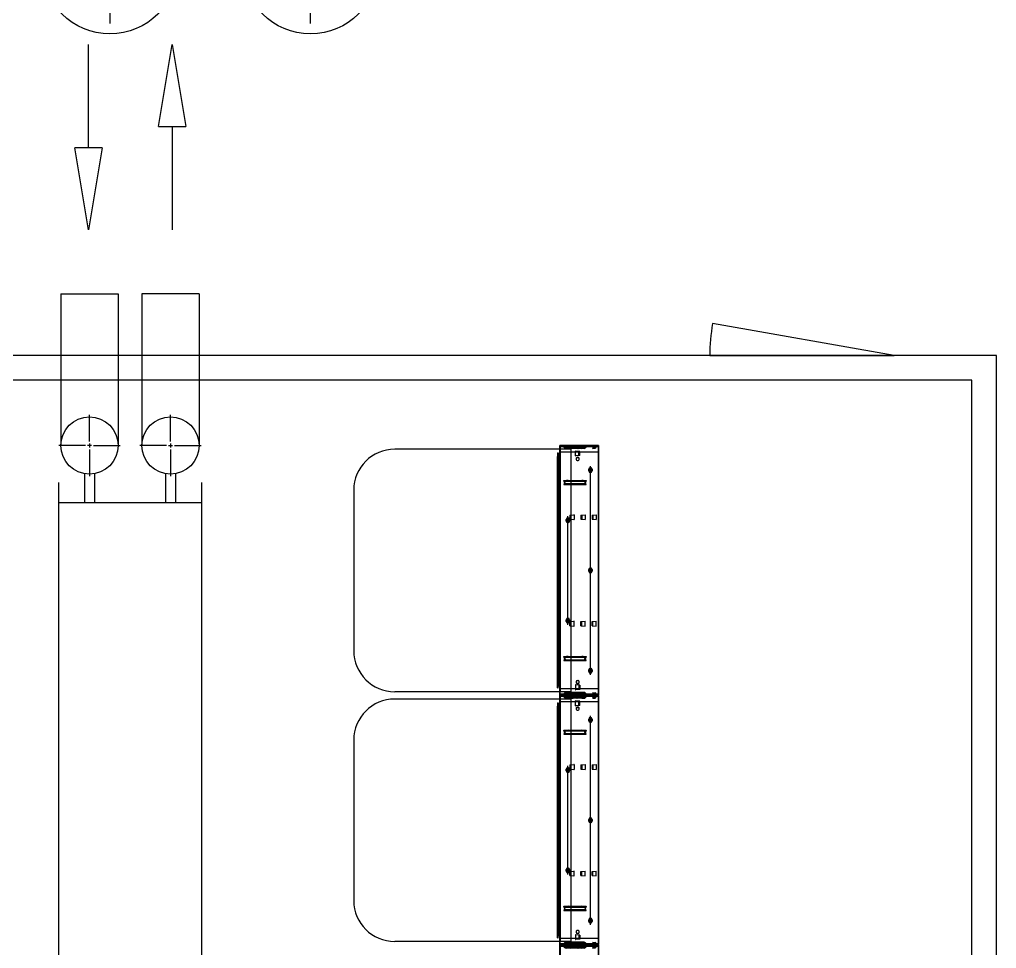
# Model space of a CAD drawing. Header units: millimetres. Extents: x -69706 to 52883, y -6882 to 68885.
# Drawn here: x -29801 to -27415, y 33221 to 35489 of the extents above; entities that cross this region are included whole.
import ezdxf

# ---------------------------------------------------------------- set-up
doc = ezdxf.new("R2010")
doc.units = ezdxf.units.MM
for name, color, linetype in [('XFM1Q40$0$M-PIPE-CHWR20-PH1', 110, 'Continuous'), ('XFM1Q40$0$M-PIPE-CHWS12-PH1', 130, 'Continuous'), ('XFM1Q40$0$MDF', 221, 'Continuous'), ('XFM1Q40$0$TYPE14X10', 7, 'Continuous')]:
    doc.layers.add(name, color=color, linetype=linetype)

# ---------------------------------------------------------------- blocks, each defined once
blk = doc.blocks.new('XFM1Q40$0$_ClosedBlank')
at = {"layer": 'XFM1Q40$0$MDF', "color": 0, "lineweight": -2}
for p, q in [((-1, 0.167), (0, 0)), ((-1, 0.167), (-1, -0.167)), ((0, 0), (-1, -0.167))]:
    blk.add_line(p, q, dxfattribs=at)
blk = doc.blocks.new('XFM1Q40$0$A$C10876e96')
at = {"layer": 'XFM1Q40$0$TYPE14X10', "color": 22}
for p, q in [((9632.7, 4250), (9632.7, 3880.1)), ((9632.7, 4250), (9772.5, 4250)), ((9772.5, 4250), (9772.5, 3880.1)), ((9830.7, 4250), (9830.7, 3880.1)), ((9970.5, 4250), (9830.7, 4250)), ((9970.5, 4250), (9970.5, 3880.1)), ((11668, 4100), (11224.9, 4178.1)), ((11918.2, 4100), (1318.2, 4100)), ((11218, 4100), (11668, 4100)), ((11918.2, 0), (11918.2, 4100)), ((11858.2, 4040), (1318.2, 4040)), ((11858.2, 60), (11858.2, 4040)), ((9702.6, 3890.1), (9702.6, 3955)), ((9900.6, 3890.1), (9900.6, 3955)), ((9692.6, 3880.1), (9627.7, 3880.1)), ((9707.6, 3880.1), (9697.6, 3880.1)), ((9702.6, 3885.1), (9702.6, 3875.1)), ((9702.6, 3870.1), (9702.6, 3805.2)), ((9712.6, 3880.1), (9777.5, 3880.1)), ((9890.6, 3880.1), (9825.7, 3880.1)), ((9895.6, 3880.1), (9905.6, 3880.1)), ((9900.6, 3885.1), (9900.6, 3875.1)), ((9900.6, 3870.1), (9900.6, 3805.2)), ((9910.6, 3880.1), (9975.5, 3880.1)), ((10878.2, 3871), (10448.2, 3871)), ((10946.3, 3880), (10851.3, 3880)), ((10946.3, 3880), (10851.3, 3880)), ((10851.3, 3880), (10851.3, 3856.5)), ((10851.3, 3856.5), (10851.3, 3880)), ((10851.3, 3270), (10851.3, 3878.5)), ((10946.3, 3878.5), (10851.3, 3878.5)), ((10946.3, 3877), (10851.3, 3877)), ((10946.3, 3878.5), (10852.8, 3878.5)), ((10852.8, 3878.5), (10852.8, 3855)), ((10852.8, 3871), (10852.8, 3279)), ((10861.3, 3878.5), (10861.3, 3880)), ((10910.8, 3874.5), (10866.8, 3874.5)), ((10910.8, 3873), (10866.8, 3873)), ((10876.3, 3878.5), (10876.3, 3880)), ((10878.1, 3874.5), (10883.4, 3875)), ((10878.3, 3873), (10878.1, 3874.5)), ((10878.2, 3871), (10878.2, 3279)), ((10878.3, 3873), (10883.6, 3873.5)), ((10884.8, 3877), (10884.8, 3876.5)), ((10886.3, 3877), (10886.3, 3876.5)), ((10900.3, 3865.5), (10890.3, 3866.5)), ((10898.3, 3865.6), (10890.3, 3866.4)), ((10890.3, 3854.6), (10890.3, 3866.4)), ((10891.8, 3876.5), (10891.8, 3880)), ((10898.3, 3873), (10893, 3873.5)), ((10898.5, 3874.5), (10893.2, 3875)), ((10893.3, 3876.5), (10893.3, 3878.5)), ((10897.3, 3876.5), (10897.3, 3878.5)), ((10898.3, 3873), (10898.5, 3874.5)), ((10898.8, 3876.5), (10898.8, 3880)), ((10900.3, 3878.5), (10900.3, 3880)), ((10903.3, 3878.5), (10903.3, 3880)), ((10905.1, 3874.5), (10910.4, 3875)), ((10905.3, 3873), (10905.1, 3874.5)), ((10905.3, 3873), (10910.6, 3873.5)), ((10911.8, 3877), (10911.8, 3876.5)), ((10913.3, 3877), (10913.3, 3876.5)), ((10916.3, 3878.5), (10916.3, 3880)), ((10930.3, 3878.5), (10930.3, 3880)), ((10932.1, 3874.5), (10937.4, 3875)), ((10932.3, 3873), (10932.1, 3874.5)), ((10932.3, 3873), (10937.6, 3873.5)), ((10938.8, 3877), (10938.8, 3876.5)), ((10940.3, 3877), (10940.3, 3876.5)), ((10946.3, 3880), (10946.3, 3271.5)), ((10946.3, 3880), (10946.3, 3864)), ((10946.3, 3270), (10946.3, 3878.5)), ((10845.8, 3862), (10845.8, 3855)), ((10845.8, 3862), (10847.3, 3862)), ((10845.8, 3856.5), (10845.8, 3296.5)), ((10845.8, 3856.5), (10852.8, 3856.5)), ((10852.8, 3855), (10845.8, 3855)), ((10845.8, 3293.5), (10845.8, 3853.5)), ((10851.3, 3853.5), (10845.8, 3853.5)), ((10847.3, 3862), (10847.3, 3856.5)), ((10847.3, 3856.5), (10847.3, 3296.5)), ((10851.3, 3856.5), (10847.3, 3856.5)), ((10847.3, 3293.5), (10847.3, 3853.5)), ((10852.8, 3864), (10851.3, 3864)), ((10851.3, 3856.5), (10851.3, 3296.5)), ((10852.8, 3853.5), (10851.3, 3853.5)), ((10946.3, 3864), (10852.8, 3864)), ((10852.8, 3856.5), (10852.8, 3296.5)), ((10852.8, 3293.5), (10852.8, 3853.5)), ((10900.3, 3855.5), (10890.3, 3854.5)), ((10898.3, 3855.4), (10890.3, 3854.6)), ((10892.6, 3850.5), (10897.9, 3850.5)), ((10893.8, 3843.5), (10896.8, 3843.5)), ((10898.3, 3855.4), (10898.3, 3865.6)), ((10900.3, 3855.5), (10900.3, 3865.5)), ((10921.7, 3822), (10930.8, 3822)), ((10921.7, 3822), (10930.8, 3822)), ((10922.3, 3818), (10922.3, 3822)), ((10922.3, 3822), (10922.3, 3818)), ((10926.3, 3320), (10926.3, 3830)), ((10926.3, 3827), (10926.3, 3813)), ((10930.3, 3818), (10930.3, 3822)), ((10930.3, 3822), (10930.3, 3818)), ((9690.3, 3811.3), (9690.3, 3740)), ((9714.9, 3811.3), (9714.9, 3740)), ((9888.3, 3811.3), (9888.3, 3740)), ((9912.9, 3811.3), (9912.9, 3740)), ((10861.3, 3795), (10916.3, 3795)), ((10862.4, 3791.7), (10861.3, 3795)), ((10871.9, 3795), (10905.7, 3795)), ((10916.3, 3795), (10915.1, 3791.7)), ((10921.7, 3818), (10930.8, 3818)), ((10921.7, 3818), (10930.8, 3818)), ((9626.6, 3790), (9626.6, 90)), ((9976.6, 3790), (9976.6, 90)), ((10348.2, 3771), (10348.2, 3379)), ((10862.4, 3788.3), (10861.3, 3785)), ((10861.3, 3785), (10916.3, 3785)), ((10862, 3793), (10915.6, 3793)), ((10862, 3787), (10915.6, 3787)), ((10871.9, 3785), (10905.7, 3785)), ((10916.3, 3785), (10915.1, 3788.3)), ((9976.6, 3740), (9626.6, 3740)), ((10866.7, 3699.5), (10875.8, 3699.5)), ((10866.7, 3699.5), (10875.8, 3699.5)), ((10867.3, 3695.5), (10867.3, 3699.5)), ((10867.3, 3699.5), (10867.3, 3695.5)), ((10871.3, 3442.5), (10871.3, 3707.5)), ((10871.3, 3704.5), (10871.3, 3690.5)), ((10875.3, 3695.5), (10875.3, 3699.5)), ((10875.3, 3699.5), (10875.3, 3695.5)), ((10876.3, 3710), (10886.2, 3711)), ((10876.3, 3710), (10876.3, 3700)), ((10876.3, 3700), (10886.2, 3699)), ((10878.3, 3710.1), (10886.3, 3710.9)), ((10878.3, 3710.1), (10878.3, 3699.9)), ((10878.3, 3699.9), (10886.3, 3699.1)), ((10886.3, 3710.9), (10886.3, 3699.1)), ((10903.3, 3710), (10913.2, 3711)), ((10903.3, 3710), (10903.3, 3700)), ((10903.3, 3700), (10913.2, 3699)), ((10905.3, 3710.1), (10913.3, 3710.9)), ((10905.3, 3710.1), (10905.3, 3699.9)), ((10905.3, 3699.9), (10913.3, 3699.1)), ((10913.3, 3710.9), (10913.3, 3699.1)), ((10930.3, 3710), (10940.2, 3711)), ((10930.3, 3710), (10930.3, 3700)), ((10930.3, 3700), (10940.2, 3699)), ((10932.3, 3710.1), (10940.3, 3710.9)), ((10932.3, 3710.1), (10932.3, 3699.9)), ((10932.3, 3699.9), (10940.3, 3699.1)), ((10940.3, 3710.9), (10940.3, 3699.1)), ((10866.7, 3695.5), (10875.8, 3695.5)), ((10866.7, 3695.5), (10875.8, 3695.5)), ((10926.3, 3582), (10926.3, 3568)), ((10921.7, 3577), (10930.8, 3577)), ((10921.7, 3577), (10930.8, 3577)), ((10921.7, 3573), (10930.8, 3573)), ((10921.7, 3573), (10930.8, 3573)), ((10922.3, 3573), (10922.3, 3577)), ((10922.3, 3577), (10922.3, 3573)), ((10930.3, 3573), (10930.3, 3577)), ((10930.3, 3577), (10930.3, 3573)), ((10866.7, 3454.5), (10875.8, 3454.5)), ((10866.7, 3454.5), (10875.8, 3454.5)), ((10866.7, 3450.5), (10875.8, 3450.5)), ((10866.7, 3450.5), (10875.8, 3450.5)), ((10867.3, 3450.5), (10867.3, 3454.5)), ((10867.3, 3454.5), (10867.3, 3450.5)), ((10871.3, 3459.5), (10871.3, 3445.5)), ((10875.3, 3450.5), (10875.3, 3454.5)), ((10875.3, 3454.5), (10875.3, 3450.5)), ((10876.3, 3450), (10886.2, 3451)), ((10876.3, 3440), (10876.3, 3450)), ((10876.3, 3440), (10886.2, 3439)), ((10878.3, 3450.1), (10886.3, 3450.9)), ((10878.3, 3439.9), (10878.3, 3450.1)), ((10878.3, 3439.9), (10886.3, 3439.1)), ((10886.3, 3439.1), (10886.3, 3450.9)), ((10903.3, 3450), (10913.2, 3451)), ((10903.3, 3440), (10903.3, 3450)), ((10903.3, 3440), (10913.2, 3439)), ((10905.3, 3450.1), (10913.3, 3450.9)), ((10905.3, 3439.9), (10905.3, 3450.1)), ((10905.3, 3439.9), (10913.3, 3439.1)), ((10913.3, 3439.1), (10913.3, 3450.9)), ((10930.3, 3450), (10940.2, 3451)), ((10930.3, 3440), (10930.3, 3450)), ((10930.3, 3440), (10940.2, 3439)), ((10932.3, 3450.1), (10940.3, 3450.9)), ((10932.3, 3439.9), (10932.3, 3450.1)), ((10932.3, 3439.9), (10940.3, 3439.1)), ((10940.3, 3439.1), (10940.3, 3450.9)), ((10861.3, 3365), (10916.3, 3365)), ((10862.4, 3361.7), (10861.3, 3365)), ((10871.9, 3365), (10905.7, 3365)), ((10916.3, 3365), (10915.1, 3361.7)), ((10862.4, 3358.3), (10861.3, 3355)), ((10861.3, 3355), (10916.3, 3355)), ((10862, 3363), (10915.6, 3363)), ((10862, 3357), (10915.6, 3357)), ((10871.9, 3355), (10905.7, 3355)), ((10916.3, 3355), (10915.1, 3358.3)), ((10921.7, 3332), (10930.8, 3332)), ((10921.7, 3332), (10930.8, 3332)), ((10921.7, 3328), (10930.8, 3328)), ((10921.7, 3328), (10930.8, 3328)), ((10922.3, 3328), (10922.3, 3332)), ((10922.3, 3332), (10922.3, 3328)), ((10926.3, 3337), (10926.3, 3323)), ((10930.3, 3328), (10930.3, 3332)), ((10930.3, 3332), (10930.3, 3328)), ((10852.8, 3296.5), (10845.8, 3296.5)), ((10845.8, 3288), (10845.8, 3295)), ((10852.8, 3295), (10845.8, 3295)), ((10845.8, 3293.5), (10851.3, 3293.5)), ((10847.3, 3288), (10847.3, 3293.5)), ((10851.3, 3293.5), (10847.3, 3293.5)), ((10851.3, 3296.5), (10851.3, 3271.5)), ((10851.3, 3270), (10851.3, 3293.5)), ((10851.3, 3293.5), (10852.8, 3293.5)), ((10852.8, 3271.5), (10852.8, 3295)), ((10900.3, 3294.5), (10890.3, 3295.5)), ((10898.3, 3294.6), (10890.3, 3295.4)), ((10890.3, 3295.4), (10890.3, 3283.6)), ((10892.6, 3299.5), (10897.9, 3299.5)), ((10893.8, 3306.5), (10896.8, 3306.5)), ((10898.3, 3294.6), (10898.3, 3284.4)), ((10900.3, 3294.5), (10900.3, 3284.5)), ((10878.2, 3279), (10448.2, 3279)), ((10845.8, 3288), (10847.3, 3288)), ((10852.8, 3286), (10851.3, 3286)), ((10946.3, 3273), (10851.3, 3273)), ((10946.3, 3271.5), (10851.3, 3271.5)), ((10946.3, 3270), (10851.3, 3270)), ((10946.3, 3270), (10851.3, 3270)), ((10946.3, 3270), (10851.3, 3270)), ((10946.3, 3270), (10851.3, 3270)), ((10851.3, 3270), (10851.3, 3246.5)), ((10851.3, 3246.5), (10851.3, 3270)), ((10946.3, 3286), (10852.8, 3286)), ((10946.3, 3271.5), (10852.8, 3271.5)), ((10861.3, 3271.5), (10861.3, 3270)), ((10861.3, 3268.5), (10861.3, 3270)), ((10910.8, 3277), (10866.8, 3277)), ((10910.8, 3275.5), (10866.8, 3275.5)), ((10876.3, 3271.5), (10876.3, 3270)), ((10876.3, 3268.5), (10876.3, 3270)), ((10878.3, 3277), (10878.1, 3275.5)), ((10878.1, 3275.5), (10883.4, 3275)), ((10878.3, 3277), (10883.6, 3276.5)), ((10884.8, 3273), (10884.8, 3273.5)), ((10886.3, 3273), (10886.3, 3273.5)), ((10900.3, 3284.5), (10890.3, 3283.5)), ((10898.3, 3284.4), (10890.3, 3283.6)), ((10891.8, 3273.5), (10891.8, 3270)), ((10891.8, 3266.5), (10891.8, 3270)), ((10898.3, 3277), (10893, 3276.5)), ((10898.5, 3275.5), (10893.2, 3275)), ((10893.3, 3273.5), (10893.3, 3271.5)), ((10897.3, 3273.5), (10897.3, 3271.5)), ((10898.3, 3277), (10898.5, 3275.5)), ((10898.8, 3273.5), (10898.8, 3270)), ((10898.8, 3266.5), (10898.8, 3270)), ((10900.3, 3271.5), (10900.3, 3270)), ((10900.3, 3268.5), (10900.3, 3270)), ((10903.3, 3271.5), (10903.3, 3270)), ((10903.3, 3268.5), (10903.3, 3270)), ((10905.3, 3277), (10905.1, 3275.5)), ((10905.1, 3275.5), (10910.4, 3275)), ((10905.3, 3277), (10910.6, 3276.5)), ((10911.8, 3273), (10911.8, 3273.5)), ((10913.3, 3273), (10913.3, 3273.5)), ((10916.3, 3271.5), (10916.3, 3270)), ((10916.3, 3268.5), (10916.3, 3270)), ((10930.3, 3271.5), (10930.3, 3270)), ((10930.3, 3268.5), (10930.3, 3270)), ((10932.3, 3277), (10932.1, 3275.5)), ((10932.1, 3275.5), (10937.4, 3275)), ((10932.3, 3277), (10937.6, 3276.5)), ((10938.8, 3273), (10938.8, 3273.5)), ((10940.3, 3273), (10940.3, 3273.5)), ((10946.3, 3270), (10946.3, 3286)), ((10946.3, 3270), (10946.3, 2661.5)), ((10946.3, 3270), (10946.3, 3254)), ((10878.2, 3261), (10448.2, 3261)), ((10845.8, 3252), (10845.8, 3245)), ((10845.8, 3252), (10847.3, 3252)), ((10845.8, 3246.5), (10845.8, 2686.5)), ((10845.8, 3246.5), (10852.8, 3246.5)), ((10847.3, 3252), (10847.3, 3246.5)), ((10847.3, 3246.5), (10847.3, 2686.5)), ((10851.3, 3246.5), (10847.3, 3246.5)), ((10851.3, 2660), (10851.3, 3268.5)), ((10946.3, 3268.5), (10851.3, 3268.5)), ((10946.3, 3267), (10851.3, 3267)), ((10852.8, 3254), (10851.3, 3254)), ((10851.3, 3246.5), (10851.3, 2686.5)), ((10946.3, 3268.5), (10852.8, 3268.5)), ((10852.8, 3268.5), (10852.8, 3245)), ((10852.8, 3261), (10852.8, 2669)), ((10946.3, 3254), (10852.8, 3254)), ((10852.8, 3246.5), (10852.8, 2686.5)), ((10910.8, 3264.5), (10866.8, 3264.5)), ((10910.8, 3263), (10866.8, 3263)), ((10878.1, 3264.5), (10883.4, 3265)), ((10878.3, 3263), (10878.1, 3264.5)), ((10878.2, 3261), (10878.2, 2669)), ((10878.3, 3263), (10883.6, 3263.5)), ((10884.8, 3267), (10884.8, 3266.5)), ((10886.3, 3267), (10886.3, 3266.5)), ((10900.3, 3255.5), (10890.3, 3256.5)), ((10898.3, 3255.6), (10890.3, 3256.4)), ((10890.3, 3244.6), (10890.3, 3256.4)), ((10900.3, 3245.5), (10890.3, 3244.5)), ((10898.3, 3263), (10893, 3263.5)), ((10898.5, 3264.5), (10893.2, 3265)), ((10893.3, 3266.5), (10893.3, 3268.5)), ((10897.3, 3266.5), (10897.3, 3268.5)), ((10898.3, 3263), (10898.5, 3264.5)), ((10898.3, 3245.4), (10898.3, 3255.6)), ((10900.3, 3245.5), (10900.3, 3255.5)), ((10905.1, 3264.5), (10910.4, 3265)), ((10905.3, 3263), (10905.1, 3264.5)), ((10905.3, 3263), (10910.6, 3263.5)), ((10911.8, 3267), (10911.8, 3266.5)), ((10913.3, 3267), (10913.3, 3266.5)), ((10932.1, 3264.5), (10937.4, 3265)), ((10932.3, 3263), (10932.1, 3264.5)), ((10932.3, 3263), (10937.6, 3263.5)), ((10938.8, 3267), (10938.8, 3266.5)), ((10940.3, 3267), (10940.3, 3266.5)), ((10946.3, 2660), (10946.3, 3268.5)), ((10852.8, 3245), (10845.8, 3245)), ((10845.8, 2683.5), (10845.8, 3243.5)), ((10851.3, 3243.5), (10845.8, 3243.5)), ((10847.3, 2683.5), (10847.3, 3243.5)), ((10852.8, 3243.5), (10851.3, 3243.5)), ((10852.8, 2683.5), (10852.8, 3243.5)), ((10898.3, 3245.4), (10890.3, 3244.6)), ((10892.6, 3240.5), (10897.9, 3240.5)), ((10893.8, 3233.5), (10896.8, 3233.5)), ((10921.7, 3212), (10930.8, 3212)), ((10921.7, 3212), (10930.8, 3212)), ((10921.7, 3208), (10930.8, 3208)), ((10921.7, 3208), (10930.8, 3208)), ((10922.3, 3208), (10922.3, 3212)), ((10922.3, 3212), (10922.3, 3208)), ((10926.3, 2710), (10926.3, 3220)), ((10926.3, 3217), (10926.3, 3203)), ((10930.3, 3208), (10930.3, 3212)), ((10930.3, 3212), (10930.3, 3208)), ((10861.3, 3185), (10916.3, 3185)), ((10862.4, 3181.7), (10861.3, 3185)), ((10862.4, 3178.3), (10861.3, 3175)), ((10861.3, 3175), (10916.3, 3175)), ((10862, 3183), (10915.6, 3183)), ((10862, 3177), (10915.6, 3177)), ((10871.9, 3185), (10905.7, 3185)), ((10871.9, 3175), (10905.7, 3175)), ((10916.3, 3185), (10915.1, 3181.7)), ((10916.3, 3175), (10915.1, 3178.3)), ((10348.2, 3161), (10348.2, 2769)), ((10866.7, 3089.5), (10875.8, 3089.5)), ((10866.7, 3089.5), (10875.8, 3089.5)), ((10866.7, 3085.5), (10875.8, 3085.5)), ((10866.7, 3085.5), (10875.8, 3085.5)), ((10867.3, 3085.5), (10867.3, 3089.5)), ((10867.3, 3089.5), (10867.3, 3085.5)), ((10871.3, 2832.5), (10871.3, 3097.5)), ((10871.3, 3094.5), (10871.3, 3080.5)), ((10875.3, 3085.5), (10875.3, 3089.5)), ((10875.3, 3089.5), (10875.3, 3085.5)), ((10876.3, 3100), (10886.2, 3101)), ((10876.3, 3100), (10876.3, 3090)), ((10876.3, 3090), (10886.2, 3089)), ((10878.3, 3100.1), (10886.3, 3100.9)), ((10878.3, 3100.1), (10878.3, 3089.9)), ((10878.3, 3089.9), (10886.3, 3089.1)), ((10886.3, 3100.9), (10886.3, 3089.1)), ((10903.3, 3100), (10913.2, 3101)), ((10903.3, 3100), (10903.3, 3090)), ((10903.3, 3090), (10913.2, 3089)), ((10905.3, 3100.1), (10913.3, 3100.9)), ((10905.3, 3100.1), (10905.3, 3089.9)), ((10905.3, 3089.9), (10913.3, 3089.1)), ((10913.3, 3100.9), (10913.3, 3089.1)), ((10930.3, 3100), (10940.2, 3101)), ((10930.3, 3100), (10930.3, 3090)), ((10930.3, 3090), (10940.2, 3089)), ((10932.3, 3100.1), (10940.3, 3100.9)), ((10932.3, 3100.1), (10932.3, 3089.9)), ((10932.3, 3089.9), (10940.3, 3089.1)), ((10940.3, 3100.9), (10940.3, 3089.1)), ((10921.7, 2967), (10930.8, 2967)), ((10921.7, 2967), (10930.8, 2967)), ((10921.7, 2963), (10930.8, 2963)), ((10921.7, 2963), (10930.8, 2963)), ((10922.3, 2963), (10922.3, 2967)), ((10922.3, 2967), (10922.3, 2963)), ((10926.3, 2972), (10926.3, 2958)), ((10930.3, 2963), (10930.3, 2967)), ((10930.3, 2967), (10930.3, 2963)), ((10866.7, 2844.5), (10875.8, 2844.5)), ((10866.7, 2844.5), (10875.8, 2844.5)), ((10866.7, 2840.5), (10875.8, 2840.5)), ((10866.7, 2840.5), (10875.8, 2840.5)), ((10867.3, 2840.5), (10867.3, 2844.5)), ((10867.3, 2844.5), (10867.3, 2840.5)), ((10871.3, 2849.5), (10871.3, 2835.5)), ((10875.3, 2840.5), (10875.3, 2844.5)), ((10875.3, 2844.5), (10875.3, 2840.5)), ((10876.3, 2840), (10886.2, 2841)), ((10876.3, 2830), (10876.3, 2840)), ((10878.3, 2840.1), (10886.3, 2840.9)), ((10878.3, 2829.9), (10878.3, 2840.1)), ((10886.3, 2829.1), (10886.3, 2840.9)), ((10903.3, 2840), (10913.2, 2841)), ((10903.3, 2830), (10903.3, 2840)), ((10905.3, 2840.1), (10913.3, 2840.9)), ((10905.3, 2829.9), (10905.3, 2840.1)), ((10913.3, 2829.1), (10913.3, 2840.9)), ((10930.3, 2840), (10940.2, 2841)), ((10930.3, 2830), (10930.3, 2840)), ((10932.3, 2840.1), (10940.3, 2840.9)), ((10932.3, 2829.9), (10932.3, 2840.1)), ((10940.3, 2829.1), (10940.3, 2840.9)), ((10876.3, 2830), (10886.2, 2829)), ((10878.3, 2829.9), (10886.3, 2829.1)), ((10903.3, 2830), (10913.2, 2829)), ((10905.3, 2829.9), (10913.3, 2829.1)), ((10930.3, 2830), (10940.2, 2829)), ((10932.3, 2829.9), (10940.3, 2829.1)), ((10861.3, 2755), (10916.3, 2755)), ((10862.4, 2751.7), (10861.3, 2755)), ((10862.4, 2748.3), (10861.3, 2745)), ((10861.3, 2745), (10916.3, 2745)), ((10862, 2753), (10915.6, 2753)), ((10862, 2747), (10915.6, 2747)), ((10871.9, 2755), (10905.7, 2755)), ((10871.9, 2745), (10905.7, 2745)), ((10916.3, 2755), (10915.1, 2751.7)), ((10916.3, 2745), (10915.1, 2748.3)), ((10921.7, 2722), (10930.8, 2722)), ((10921.7, 2722), (10930.8, 2722)), ((10922.3, 2718), (10922.3, 2722)), ((10922.3, 2722), (10922.3, 2718)), ((10926.3, 2727), (10926.3, 2713)), ((10930.3, 2718), (10930.3, 2722)), ((10930.3, 2722), (10930.3, 2718)), ((10921.7, 2718), (10930.8, 2718)), ((10921.7, 2718), (10930.8, 2718)), ((10852.8, 2686.5), (10845.8, 2686.5)), ((10845.8, 2678), (10845.8, 2685)), ((10852.8, 2685), (10845.8, 2685)), ((10845.8, 2683.5), (10851.3, 2683.5)), ((10845.8, 2678), (10847.3, 2678)), ((10847.3, 2678), (10847.3, 2683.5)), ((10851.3, 2683.5), (10847.3, 2683.5)), ((10851.3, 2686.5), (10851.3, 2661.5)), ((10851.3, 2660), (10851.3, 2683.5)), ((10851.3, 2683.5), (10852.8, 2683.5)), ((10852.8, 2676), (10851.3, 2676)), ((10852.8, 2661.5), (10852.8, 2685)), ((10946.3, 2676), (10852.8, 2676)), ((10900.3, 2684.5), (10890.3, 2685.5)), ((10898.3, 2684.6), (10890.3, 2685.4)), ((10890.3, 2685.4), (10890.3, 2673.6)), ((10900.3, 2674.5), (10890.3, 2673.5)), ((10898.3, 2674.4), (10890.3, 2673.6)), ((10892.6, 2689.5), (10897.9, 2689.5)), ((10893.8, 2696.5), (10896.8, 2696.5)), ((10898.3, 2684.6), (10898.3, 2674.4)), ((10900.3, 2684.5), (10900.3, 2674.5)), ((10946.3, 2660), (10946.3, 2676)), ((10878.2, 2669), (10448.2, 2669)), ((10946.3, 2663), (10851.3, 2663)), ((10946.3, 2661.5), (10851.3, 2661.5)), ((10946.3, 2660), (10851.3, 2660)), ((10946.3, 2660), (10851.3, 2660)), ((10946.3, 2660), (10851.3, 2660)), ((10946.3, 2660), (10851.3, 2660)), ((10851.3, 2660), (10851.3, 2636.5)), ((10851.3, 2636.5), (10851.3, 2660)), ((10851.3, 2050), (10851.3, 2658.5)), ((10946.3, 2658.5), (10851.3, 2658.5)), ((10946.3, 2657), (10851.3, 2657)), ((10946.3, 2661.5), (10852.8, 2661.5)), ((10946.3, 2658.5), (10852.8, 2658.5)), ((10852.8, 2658.5), (10852.8, 2635)), ((10861.3, 2661.5), (10861.3, 2660)), ((10861.3, 2658.5), (10861.3, 2660)), ((10910.8, 2667), (10866.8, 2667)), ((10910.8, 2665.5), (10866.8, 2665.5)), ((10910.8, 2654.5), (10866.8, 2654.5)), ((10910.8, 2653), (10866.8, 2653)), ((10876.3, 2661.5), (10876.3, 2660)), ((10876.3, 2658.5), (10876.3, 2660)), ((10878.3, 2667), (10878.1, 2665.5)), ((10878.1, 2665.5), (10883.4, 2665)), ((10878.1, 2654.5), (10883.4, 2655)), ((10878.3, 2653), (10878.1, 2654.5)), ((10878.3, 2667), (10883.6, 2666.5)), ((10878.3, 2653), (10883.6, 2653.5)), ((10884.8, 2663), (10884.8, 2663.5)), ((10884.8, 2657), (10884.8, 2656.5)), ((10886.3, 2663), (10886.3, 2663.5)), ((10886.3, 2657), (10886.3, 2656.5)), ((10891.8, 2663.5), (10891.8, 2660)), ((10891.8, 2656.5), (10891.8, 2660)), ((10898.3, 2667), (10893, 2666.5)), ((10898.3, 2653), (10893, 2653.5)), ((10898.5, 2665.5), (10893.2, 2665)), ((10898.5, 2654.5), (10893.2, 2655)), ((10893.3, 2663.5), (10893.3, 2661.5)), ((10893.3, 2656.5), (10893.3, 2658.5)), ((10897.3, 2663.5), (10897.3, 2661.5)), ((10897.3, 2656.5), (10897.3, 2658.5)), ((10898.3, 2667), (10898.5, 2665.5)), ((10898.3, 2653), (10898.5, 2654.5)), ((10898.8, 2663.5), (10898.8, 2660)), ((10898.8, 2656.5), (10898.8, 2660)), ((10900.3, 2661.5), (10900.3, 2660)), ((10900.3, 2658.5), (10900.3, 2660)), ((10903.3, 2661.5), (10903.3, 2660)), ((10903.3, 2658.5), (10903.3, 2660)), ((10905.3, 2667), (10905.1, 2665.5)), ((10905.1, 2665.5), (10910.4, 2665)), ((10905.1, 2654.5), (10910.4, 2655)), ((10905.3, 2653), (10905.1, 2654.5)), ((10905.3, 2667), (10910.6, 2666.5)), ((10905.3, 2653), (10910.6, 2653.5)), ((10911.8, 2663), (10911.8, 2663.5)), ((10911.8, 2657), (10911.8, 2656.5)), ((10913.3, 2663), (10913.3, 2663.5)), ((10913.3, 2657), (10913.3, 2656.5)), ((10916.3, 2661.5), (10916.3, 2660)), ((10916.3, 2658.5), (10916.3, 2660)), ((10930.3, 2661.5), (10930.3, 2660)), ((10930.3, 2658.5), (10930.3, 2660)), ((10932.3, 2667), (10932.1, 2665.5)), ((10932.1, 2665.5), (10937.4, 2665)), ((10932.1, 2654.5), (10937.4, 2655)), ((10932.3, 2653), (10932.1, 2654.5)), ((10932.3, 2667), (10937.6, 2666.5)), ((10932.3, 2653), (10937.6, 2653.5)), ((10938.8, 2663), (10938.8, 2663.5)), ((10938.8, 2657), (10938.8, 2656.5)), ((10940.3, 2663), (10940.3, 2663.5)), ((10940.3, 2657), (10940.3, 2656.5)), ((10946.3, 2660), (10946.3, 2051.5)), ((10946.3, 2660), (10946.3, 2644)), ((10946.3, 2050), (10946.3, 2658.5))]:
    blk.add_line(p, q, dxfattribs=at)
for points in [[(9700.3, 4606.6), (9700.3, 4859.1)], [(9904.7, 4659.1), (9904.7, 4406.6)]]:
    blk.add_lwpolyline(points, dxfattribs=at)
for centre in [(9702.6, 3880.1), (9900.6, 3880.1)]:
    blk.add_circle(centre, 69.9, dxfattribs=at)
for centre, radius, start, end in [((11668, 4100), 450, 170, 180), ((10448.2, 3771), 100, 90, 180), ((10866.8, 3878.5), 5.5, 180, 270), ((10866.8, 3878.5), 4, 180, 270), ((10883.3, 3876.5), 1.5, 275, 0), ((10883.3, 3876.5), 3, 275, 0), ((10887.8, 3877), 3, 90, 180), ((10887.8, 3877), 1.5, 90, 180), ((10888.8, 3877), 3, 0, 90), ((10888.8, 3877), 1.5, 0, 90), ((10893.3, 3876.5), 3, 180, 265), ((10890.3, 3866.4), 0.0502, 78.5788, 270), ((10893.3, 3876.5), 1.5, 180, 265), ((10895.3, 3876.5), 3.5, 180, 0), ((10895.3, 3876.5), 2, 180, 0), ((10910.3, 3876.5), 1.5, 275, 0), ((10910.3, 3876.5), 3, 275, 0), ((10910.8, 3878.5), 4, 270, 0), ((10910.8, 3878.5), 5.5, 270, 0), ((10914.8, 3877), 3, 90, 180), ((10914.8, 3877), 1.5, 90, 180), ((10937.3, 3876.5), 1.5, 275, 0), ((10937.3, 3876.5), 3, 275, 0), ((10941.8, 3877), 3, 150, 180), ((10941.8, 3877), 3, 90, 150), ((10941.8, 3877), 1.5, 90, 180), ((10890.3, 3854.6), 0.0502, 90, 281.4212), ((10895.8, 3847.5), 4.49, 153.4401, 242.8116), ((10895.3, 3847.5), 4, 30, 150), ((10894.7, 3847.5), 4.49, 297.1884, 26.5599), ((10926.3, 3822), 4, 0, 180), ((10926.3, 3822), 4, 0, 180), ((10871.9, 3785), 10, 90, 160.71), ((10905.7, 3785), 10, 19.29, 90), ((10926.3, 3818), 4, 180, 0), ((10926.3, 3818), 4, 180, 0), ((10871.9, 3795), 10, 199.29, 270), ((10905.7, 3795), 10, 270, 340.71), ((10871.3, 3699.5), 4, 0, 180), ((10871.3, 3699.5), 4, 0, 180), ((10886.2, 3710.9), 0.0502, 270, 101.4212), ((10886.2, 3699.1), 0.0502, 258.5788, 90), ((10913.2, 3710.9), 0.0502, 270, 101.4212), ((10913.2, 3699.1), 0.0502, 258.5788, 90), ((10940.2, 3710.9), 0.0502, 270, 101.4212), ((10940.2, 3699.1), 0.0502, 258.5788, 90), ((10871.3, 3695.5), 4, 180, 0), ((10871.3, 3695.5), 4, 180, 0), ((10926.3, 3577), 4, 0, 180), ((10926.3, 3577), 4, 0, 180), ((10926.3, 3573), 4, 180, 0), ((10926.3, 3573), 4, 180, 0), ((10871.3, 3454.5), 4, 0, 180), ((10871.3, 3454.5), 4, 0, 180), ((10871.3, 3450.5), 4, 180, 0), ((10871.3, 3450.5), 4, 180, 0), ((10886.2, 3450.9), 0.0502, 270, 101.4212), ((10886.2, 3439.1), 0.0502, 258.5788, 90), ((10913.2, 3450.9), 0.0502, 270, 101.4212), ((10913.2, 3439.1), 0.0502, 258.5788, 90), ((10940.2, 3450.9), 0.0502, 270, 101.4212), ((10940.2, 3439.1), 0.0502, 258.5788, 90), ((10448.2, 3379), 100, 180, 270), ((10871.9, 3355), 10, 90, 160.71), ((10905.7, 3355), 10, 19.29, 90), ((10871.9, 3365), 10, 199.29, 270), ((10905.7, 3365), 10, 270, 340.71), ((10926.3, 3332), 4, 0, 180), ((10926.3, 3332), 4, 0, 180), ((10926.3, 3328), 4, 180, 0), ((10926.3, 3328), 4, 180, 0), ((10890.3, 3295.4), 0.0502, 78.5788, 270), ((10895.8, 3302.5), 4.49, 117.1884, 206.5599), ((10895.3, 3302.5), 4, 210, 330), ((10894.7, 3302.5), 4.49, 333.4401, 62.8116), ((10866.8, 3271.5), 5.5, 90, 180), ((10866.8, 3271.5), 4, 90, 180), ((10883.3, 3273.5), 1.5, 0, 85), ((10883.3, 3273.5), 3, 0, 85), ((10887.8, 3273), 3, 180, 270), ((10887.8, 3267), 3, 90, 180), ((10887.8, 3273), 1.5, 180, 270), ((10888.8, 3273), 3, 270, 0), ((10888.8, 3273), 1.5, 270, 0), ((10888.8, 3267), 3, 0, 90), ((10890.3, 3283.6), 0.0502, 90, 281.4212), ((10893.3, 3273.5), 3, 95, 180), ((10895.3, 3273.5), 3.5, 0, 180), ((10893.3, 3273.5), 1.5, 95, 180), ((10895.3, 3273.5), 2, 0, 180), ((10910.3, 3273.5), 1.5, 0, 85), ((10910.3, 3273.5), 3, 0, 85), ((10910.8, 3271.5), 5.5, 0, 90), ((10910.8, 3271.5), 4, 0, 90), ((10914.8, 3273), 3, 180, 270), ((10914.8, 3267), 3, 90, 180), ((10914.8, 3273), 1.5, 180, 270), ((10937.3, 3273.5), 1.5, 0, 85), ((10937.3, 3273.5), 3, 0, 85), ((10941.8, 3273), 3, 180, 210), ((10941.8, 3273), 3, 210, 270), ((10941.8, 3267), 3, 90, 150), ((10941.8, 3273), 1.5, 180, 270), ((10448.2, 3161), 100, 90, 180), ((10866.8, 3268.5), 5.5, 180, 270), ((10866.8, 3268.5), 4, 180, 270), ((10883.3, 3266.5), 1.5, 275, 0), ((10883.3, 3266.5), 3, 275, 0), ((10887.8, 3267), 1.5, 90, 180), ((10888.8, 3267), 1.5, 0, 90), ((10893.3, 3266.5), 3, 180, 265), ((10890.3, 3256.4), 0.0502, 78.5788, 270), ((10893.3, 3266.5), 1.5, 180, 265), ((10895.3, 3266.5), 3.5, 180, 0), ((10895.3, 3266.5), 2, 180, 0), ((10910.3, 3266.5), 1.5, 275, 0), ((10910.3, 3266.5), 3, 275, 0), ((10910.8, 3268.5), 4, 270, 0), ((10910.8, 3268.5), 5.5, 270, 0), ((10914.8, 3267), 1.5, 90, 180), ((10937.3, 3266.5), 1.5, 275, 0), ((10937.3, 3266.5), 3, 275, 0), ((10941.8, 3267), 3, 150, 180), ((10941.8, 3267), 1.5, 90, 180), ((10890.3, 3244.6), 0.0502, 90, 281.4212), ((10895.8, 3237.5), 4.49, 153.4401, 242.8116), ((10895.3, 3237.5), 4, 30, 150), ((10894.7, 3237.5), 4.49, 297.1884, 26.5599), ((10926.3, 3212), 4, 0, 180), ((10926.3, 3212), 4, 0, 180), ((10926.3, 3208), 4, 180, 0), ((10926.3, 3208), 4, 180, 0), ((10871.9, 3175), 10, 90, 160.71), ((10871.9, 3185), 10, 199.29, 270), ((10905.7, 3175), 10, 19.29, 90), ((10905.7, 3185), 10, 270, 340.71), ((10871.3, 3089.5), 4, 0, 180), ((10871.3, 3089.5), 4, 0, 180), ((10871.3, 3085.5), 4, 180, 0), ((10871.3, 3085.5), 4, 180, 0), ((10886.2, 3100.9), 0.0502, 270, 101.4212), ((10886.2, 3089.1), 0.0502, 258.5788, 90), ((10913.2, 3100.9), 0.0502, 270, 101.4212), ((10913.2, 3089.1), 0.0502, 258.5788, 90), ((10940.2, 3100.9), 0.0502, 270, 101.4212), ((10940.2, 3089.1), 0.0502, 258.5788, 90), ((10926.3, 2967), 4, 0, 180), ((10926.3, 2967), 4, 0, 180), ((10926.3, 2963), 4, 180, 0), ((10926.3, 2963), 4, 180, 0), ((10871.3, 2844.5), 4, 0, 180), ((10871.3, 2844.5), 4, 0, 180), ((10871.3, 2840.5), 4, 180, 0), ((10871.3, 2840.5), 4, 180, 0), ((10886.2, 2840.9), 0.0502, 270, 101.4212), ((10913.2, 2840.9), 0.0502, 270, 101.4212), ((10940.2, 2840.9), 0.0502, 270, 101.4212), ((10886.2, 2829.1), 0.0502, 258.5788, 90), ((10913.2, 2829.1), 0.0502, 258.5788, 90), ((10940.2, 2829.1), 0.0502, 258.5788, 90), ((10448.2, 2769), 100, 180, 270), ((10871.9, 2745), 10, 90, 160.71), ((10871.9, 2755), 10, 199.29, 270), ((10905.7, 2745), 10, 19.29, 90), ((10905.7, 2755), 10, 270, 340.71), ((10926.3, 2722), 4, 0, 180), ((10926.3, 2722), 4, 0, 180), ((10926.3, 2718), 4, 180, 0), ((10926.3, 2718), 4, 180, 0), ((10890.3, 2685.4), 0.0502, 78.5788, 270), ((10890.3, 2673.6), 0.0502, 90, 281.4212), ((10895.8, 2692.5), 4.49, 117.1884, 206.5599), ((10895.3, 2692.5), 4, 210, 330), ((10894.7, 2692.5), 4.49, 333.4401, 62.8116), ((10866.8, 2661.5), 5.5, 90, 180), ((10866.8, 2658.5), 5.5, 180, 270), ((10866.8, 2661.5), 4, 90, 180), ((10866.8, 2658.5), 4, 180, 270), ((10883.3, 2663.5), 1.5, 0, 85), ((10883.3, 2656.5), 1.5, 275, 0), ((10883.3, 2663.5), 3, 0, 85), ((10883.3, 2656.5), 3, 275, 0), ((10887.8, 2663), 3, 180, 270), ((10887.8, 2657), 3, 90, 180), ((10887.8, 2663), 1.5, 180, 270), ((10887.8, 2657), 1.5, 90, 180), ((10888.8, 2663), 3, 270, 0), ((10888.8, 2663), 1.5, 270, 0), ((10888.8, 2657), 3, 0, 90), ((10888.8, 2657), 1.5, 0, 90), ((10893.3, 2663.5), 3, 95, 180), ((10893.3, 2656.5), 3, 180, 265), ((10895.3, 2663.5), 3.5, 0, 180), ((10893.3, 2663.5), 1.5, 95, 180), ((10893.3, 2656.5), 1.5, 180, 265), ((10895.3, 2656.5), 3.5, 180, 0), ((10895.3, 2663.5), 2, 0, 180), ((10895.3, 2656.5), 2, 180, 0), ((10910.3, 2663.5), 1.5, 0, 85), ((10910.3, 2656.5), 1.5, 275, 0), ((10910.3, 2663.5), 3, 0, 85), ((10910.3, 2656.5), 3, 275, 0), ((10910.8, 2661.5), 5.5, 0, 90), ((10910.8, 2661.5), 4, 0, 90), ((10910.8, 2658.5), 4, 270, 0), ((10910.8, 2658.5), 5.5, 270, 0), ((10914.8, 2663), 3, 180, 270), ((10914.8, 2657), 3, 90, 180), ((10914.8, 2663), 1.5, 180, 270), ((10914.8, 2657), 1.5, 90, 180), ((10937.3, 2663.5), 1.5, 0, 85), ((10937.3, 2656.5), 1.5, 275, 0), ((10937.3, 2663.5), 3, 0, 85), ((10937.3, 2656.5), 3, 275, 0), ((10941.8, 2663), 3, 180, 210), ((10941.8, 2657), 3, 150, 180), ((10941.8, 2663), 3, 210, 270), ((10941.8, 2657), 3, 90, 150), ((10941.8, 2663), 1.5, 180, 270), ((10941.8, 2657), 1.5, 90, 180)]:
    blk.add_arc(centre, radius, start, end, dxfattribs=at)
at = {"layer": 'XFM1Q40$0$TYPE14X10', "color": 22, "xscale": 200, "yscale": 200, "zscale": 200}
for p, rotation in [((9904.7, 4859.1), 90), ((9700.3, 4406.6), 270)]:
    blk.add_blockref('XFM1Q40$0$_ClosedBlank', p, dxfattribs=dict(at, rotation=rotation))
blk = doc.blocks.new('XFM1Q40$0$A$C400517eb')
at = {"layer": 'XFM1Q40$0$M-PIPE-CHWR20-PH1'}
blk.add_line((287849.4, 84110.5), (287849.4, 84389.5), dxfattribs=at)
blk.add_circle((287849.4, 84250), 165, dxfattribs=at)
at = {"layer": 'XFM1Q40$0$M-PIPE-CHWS12-PH1'}
blk.add_line((287359.4, 84389.5), (287359.4, 84110.5), dxfattribs=at)
blk.add_circle((287359.4, 84250), 165, dxfattribs=at)

msp = doc.modelspace()

# ---------------------------------------------------------------- block references
for name, p in [('XFM1Q40$0$A$C400517eb', (-316940.039, -48630.666)), ('XFM1Q40$0$A$C10876e96', (-39333.23, 30569.334))]:
    msp.add_blockref(name, p)

doc.saveas('drawing.dxf')
